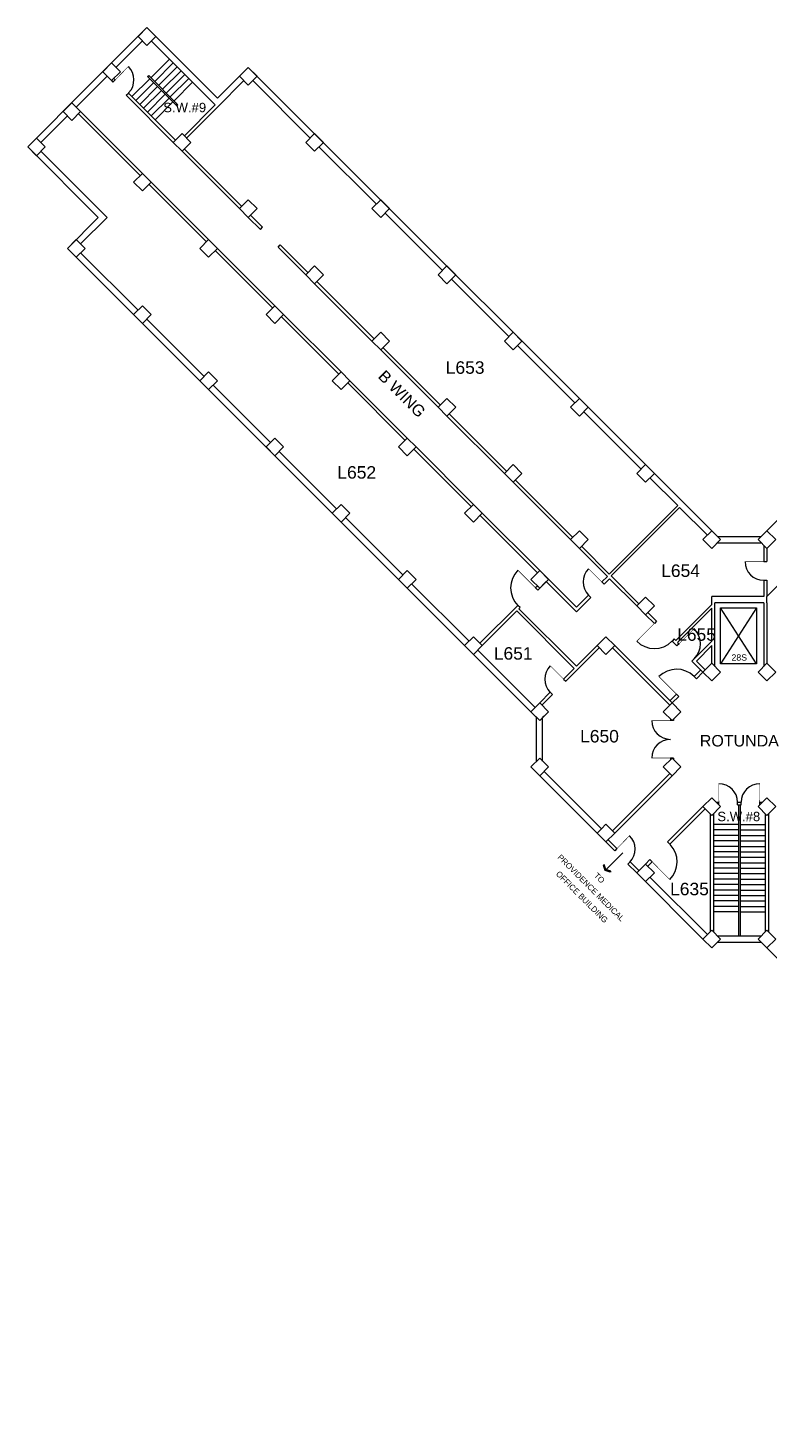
# Model space of a CAD drawing. Header units: inches. Extents: x -3235 to 3296, y 72 to 2924.
# Drawn here: x -3235 to -1809, y 264 to 2924 of the extents above; entities that cross this region are included whole.
import ezdxf
from ezdxf.enums import TextEntityAlignment as Align

# ---------------------------------------------------------------- set-up
doc = ezdxf.new("R2010")
doc.units = ezdxf.units.IN
doc.header["$LTSCALE"] = 48
doc.header["$MEASUREMENT"] = 0
doc.linetypes.add('CENTER2', pattern=[1.125, 0.75, -0.125, 0.125, -0.125])
doc.layers.get('0').update_dxf_attribs({"linetype": 'CONTINUOUS'})
for name, color, linetype in [('A-ANNO-ROOM', 4, 'CONTINUOUS'), ('A-ANNO-TEXT', 4, 'CONTINUOUS'), ('A-COLS', 5, 'CONTINUOUS'), ('A-DOOR', 2, 'CONTINUOUS'), ('A-FENCE', 2, 'CENTER2'), ('A-FLOR-EVTR', 1, 'CONTINUOUS'), ('A-FLOR-STRS', 2, 'CONTINUOUS'), ('A-WALL-FULL', 6, 'CONTINUOUS')]:
    doc.layers.add(name, color=color, linetype=linetype)
doc.styles.add('ARIAL', font='arial.ttf')

# ---------------------------------------------------------------- blocks, each defined once
blk = doc.blocks.new('ARROW')
for p, q in [((0, 0), (47.9, 0)), ((41, 9), (45.5, 0)), ((41, 9), (43.2, 9)), ((45.5, 0), (41, -9)), ((43.2, 9), (47.7, 0)), ((47.7, 0), (43.2, -9)), ((41, -9), (43.2, -9))]:
    blk.add_line(p, q)
for points in [[(41, 9), (45.5, 0), (43.2, 9), (47.7, 0)], [(41, -9), (45.5, 0), (43.2, -9), (47.7, 0)]]:
    blk.add_solid(points)

msp = doc.modelspace()

# ---------------------------------------------------------------- linework, layer by layer
at = {"layer": 'A-COLS'}
for p, q in [((-2140.6, 1375.8), (-2132.1, 1384.3)), ((-2123.6, 1358.9), (-2140.6, 1375.8)), ((-1814.1, 1155.2), (-1831, 1172.2))]:
    msp.add_line(p, q, dxfattribs=at)
for points in [[(-3006.1, 2890.3), (-3023.1, 2907.3), (-3006.1, 2924.3), (-2989.1, 2907.3)], [(-3074, 2822.4), (-3091, 2839.4), (-3074, 2856.4), (-3057, 2839.4)], [(-2811, 2814), (-2827.9, 2830.9), (-2811, 2847.9), (-2794, 2830.9)], [(-3133.4, 2763), (-3150.4, 2780), (-3167.3, 2763), (-3150.4, 2746.1)], [(-2938.2, 2686.7), (-2955.2, 2703.6), (-2938.2, 2720.6), (-2921.3, 2703.6)], [(-2683.7, 2686.7), (-2700.6, 2703.6), (-2683.7, 2720.6), (-2666.7, 2703.6)], [(-3201.3, 2695.2), (-3218.2, 2712.1), (-3235.2, 2695.2), (-3218.2, 2678.2)], [(-2997.6, 2627.3), (-3014.6, 2644.2), (-3031.6, 2627.3), (-3014.6, 2610.3)], [(-2811, 2559.4), (-2827.9, 2576.4), (-2811, 2593.3), (-2794, 2576.4)], [(-2556.4, 2559.4), (-2573.4, 2576.4), (-2556.4, 2593.3), (-2539.4, 2576.4)], [(-3124.9, 2500), (-3141.9, 2517), (-3158.9, 2500), (-3141.9, 2483)], [(-2870.4, 2500), (-2887.3, 2517), (-2904.3, 2500), (-2887.3, 2483)], [(-2683.7, 2432.1), (-2700.6, 2449.1), (-2683.7, 2466.1), (-2666.7, 2449.1)], [(-2429.1, 2432.1), (-2446.1, 2449.1), (-2429.1, 2466.1), (-2412.1, 2449.1)], [(-2997.6, 2372.7), (-3014.6, 2389.7), (-3031.6, 2372.7), (-3014.6, 2355.7)], [(-2743.1, 2372.7), (-2760, 2389.7), (-2777, 2372.7), (-2760, 2355.7)], [(-2556.4, 2304.8), (-2573.4, 2321.8), (-2556.4, 2338.8), (-2539.4, 2321.8)], [(-2301.8, 2304.8), (-2318.8, 2321.8), (-2301.8, 2338.8), (-2284.9, 2321.8)], [(-2870.4, 2245.4), (-2887.3, 2262.4), (-2904.3, 2245.4), (-2887.3, 2228.5)], [(-2615.8, 2245.4), (-2632.8, 2262.4), (-2649.7, 2245.4), (-2632.8, 2228.5)], [(-2429.1, 2177.6), (-2446.1, 2194.5), (-2429.1, 2211.5), (-2412.1, 2194.5)], [(-2174.6, 2177.6), (-2191.5, 2194.5), (-2174.6, 2211.5), (-2157.6, 2194.5)], [(-2743.1, 2118.2), (-2760, 2135.1), (-2777, 2118.2), (-2760, 2101.2)], [(-2488.5, 2118.2), (-2505.5, 2135.1), (-2522.5, 2118.2), (-2505.5, 2101.2)], [(-2301.8, 2050.3), (-2318.8, 2067.2), (-2301.8, 2084.2), (-2284.9, 2067.2)], [(-2047.3, 2050.3), (-2064.2, 2067.2), (-2047.3, 2084.2), (-2030.3, 2067.2)], [(-2615.8, 1990.9), (-2632.8, 2007.9), (-2649.7, 1990.9), (-2632.8, 1973.9)], [(-2361.2, 1990.9), (-2378.2, 2007.9), (-2395.2, 1990.9), (-2378.2, 1973.9)], [(-2174.6, 1923), (-2191.5, 1940), (-2174.6, 1956.9), (-2157.6, 1940)], [(-1920, 1923), (-1937, 1940), (-1920, 1956.9), (-1903, 1940)], [(-1814.1, 1923), (-1797.1, 1940), (-1814.1, 1956.9), (-1831, 1940)], [(-2488.5, 1863.6), (-2505.5, 1880.6), (-2522.5, 1863.6), (-2505.5, 1846.6)], [(-2234, 1863.6), (-2250.9, 1880.6), (-2267.9, 1863.6), (-2250.9, 1846.6)], [(-2047.3, 1795.7), (-2064.2, 1812.7), (-2047.3, 1829.7), (-2030.3, 1812.7)], [(-2361.2, 1736.3), (-2378.2, 1753.3), (-2395.2, 1736.3), (-2378.2, 1719.4)], [(-2106.7, 1736.3), (-2123.6, 1753.3), (-2140.6, 1736.3), (-2123.6, 1719.4)], [(-1920, 1668.4), (-1937, 1685.4), (-1920, 1702.4), (-1903, 1685.4)], [(-1814.1, 1668.4), (-1797.1, 1685.4), (-1814.1, 1702.4), (-1831, 1685.4)], [(-2234, 1609), (-2250.9, 1626), (-2267.9, 1609), (-2250.9, 1592.1)], [(-1979.4, 1609), (-1996.4, 1626), (-2013.3, 1609), (-1996.4, 1592.1)], [(-2234, 1503.1), (-2250.9, 1520.1), (-2267.9, 1503.1), (-2250.9, 1486.1)], [(-1996.4, 1520.1), (-1979.4, 1503.1), (-1996.4, 1486.1), (-2013.3, 1503.1)], [(-1920, 1443.7), (-1903, 1426.7), (-1920, 1409.8), (-1937, 1426.7)], [(-1814.1, 1443.7), (-1797.1, 1426.7), (-1814.1, 1409.8), (-1831, 1426.7)], [(-2064.2, 1299.5), (-2047.3, 1316.4), (-2030.3, 1299.5), (-2047.3, 1282.5)], [(-1920, 1189.1), (-1903, 1172.2), (-1920, 1155.2), (-1937, 1172.2)]]:
    msp.add_lwpolyline(points, close=True, dxfattribs=at)
for points in [[(-2132.1, 1384.3), (-2123.6, 1392.8), (-2106.7, 1375.8), (-2123.6, 1358.9)], [(-1831, 1172.2), (-1814.1, 1189.1)], [(-1814.1, 1189.1), (-1797.1, 1172.2), (-1814.1, 1155.2)]]:
    msp.add_lwpolyline(points, dxfattribs=at)
at = {"layer": 'A-DOOR', "const_width": 1}
for points in [[(-3066.9, 2823.9), (-3041.7, 2849.5)], [(-1820.1, 1897.8), (-1856.1, 1897.8)], [(-2258.8, 1847.3), (-2292.7, 1881.2)], [(-2131.4, 1858.7), (-2156.9, 1884.1)], [(-2030.3, 1778.8), (-2064.2, 1744.8)], [(-1953.9, 1768.9), (-1982.9, 1739.9)], [(-2205, 1671.9), (-2230.5, 1697.4)], [(-1987.8, 1642.9), (-2021.7, 1676.8)], [(-1999.4, 1592.1), (-2035.4, 1592.1)], [(-1999.4, 1520.1), (-2035.4, 1520.1)], [(-1906.3, 1436), (-1906.5, 1472)], [(-1827.8, 1436), (-1827.5, 1472)], [(-2102.4, 1346.1), (-2077.2, 1371.8)], [(-2034.6, 1320.7), (-2000.9, 1286.5)]]:
    msp.add_lwpolyline(points, dxfattribs=at)
at = {"layer": 'A-DOOR'}
for centre, radius, start, end in [((-3066.9, 2823.9), 36, 315.8666, 45.4344), ((-1820.1, 1897.8), 36, 180, 270), ((-2258.8, 1847.3), 48, 135, 224.5677), ((-2131.4, 1858.7), 36, 135, 225), ((-1982.9, 1739.9), 41, 315, 45), ((-2030.3, 1778.8), 48, 225, 314.5677), ((-2205, 1671.9), 36, 135, 225), ((-1987.8, 1642.9), 48, 45.4323, 135), ((-1999.4, 1592.1), 36, 180, 270), ((-1999.4, 1520.1), 36, 90, 180), ((-1906.3, 1434.7), 36, 0.8666, 90.4344), ((-1827.8, 1434.7), 36, 89.5656, 179.1334), ((-2103.3, 1345.2), 36, 315.8666, 45.4344), ((-2034.6, 1320.7), 48, 314.5656, 44.1334)]:
    msp.add_arc(centre, radius, start, end, dxfattribs=at)
at = {"layer": 'A-FENCE'}
msp.add_line((-1814.1, 1830.7), (-1241.8, 2402.9), dxfattribs=at)
at = {"layer": 'A-FLOR-EVTR'}
for p, q in [((-1834.2, 1701), (-1903.2, 1809)), ((-1834.2, 1809), (-1903.2, 1701))]:
    msp.add_line(p, q, dxfattribs=at)
msp.add_lwpolyline([(-1903.2, 1809), (-1834.2, 1809), (-1834.2, 1701), (-1903.2, 1701), (-1903.2, 1809)], dxfattribs=at)
at = {"layer": 'A-FLOR-STRS'}
for p, q in [((-2998.4, 2828.1), (-2962.6, 2863.8)), ((-2990.9, 2820.7), (-2955.2, 2856.4)), ((-2983.5, 2813.2), (-2947.8, 2849)), ((-3000.5, 2826), (-3034.8, 2791.7)), ((-3004.8, 2830.2), (-3002.6, 2832.4)), ((-3004.8, 2830.2), (-2948.5, 2774)), ((-3002.6, 2832.4), (-2946.4, 2776.1)), ((-2976.1, 2805.8), (-2940.4, 2841.5)), ((-2968.7, 2798.4), (-2932.9, 2834.1)), ((-2961.2, 2791), (-2925.5, 2826.7)), ((-2993.1, 2818.5), (-3027.3, 2784.3)), ((-2985.6, 2811.1), (-3019.9, 2776.8)), ((-2978.2, 2803.7), (-3012.5, 2769.4)), ((-2970.8, 2796.3), (-3005.1, 2762)), ((-2953.8, 2783.5), (-2918.1, 2819.3)), ((-2963.4, 2788.8), (-2997.6, 2754.6)), ((-2955.9, 2781.4), (-2990.2, 2747.1)), ((-2948.5, 2774), (-2946.4, 2776.1)), ((-1868.5, 1430), (-1868.5, 1178.2)), ((-1865.5, 1430), (-1865.5, 1178.2)), ((-1868.5, 1392.4), (-1917, 1392.4)), ((-1865.5, 1392.4), (-1817.1, 1392.4)), ((-1868.5, 1381.9), (-1917, 1381.9)), ((-1868.5, 1371.4), (-1917, 1371.4)), ((-1868.5, 1360.9), (-1917, 1360.9)), ((-1865.5, 1381.9), (-1817.1, 1381.9)), ((-1865.5, 1371.4), (-1817.1, 1371.4)), ((-1865.5, 1360.9), (-1817.1, 1360.9)), ((-1868.5, 1350.4), (-1917, 1350.4)), ((-1868.5, 1339.9), (-1917, 1339.9)), ((-1865.5, 1350.4), (-1817.1, 1350.4)), ((-1865.5, 1339.9), (-1817.1, 1339.9)), ((-1868.5, 1329.4), (-1917, 1329.4)), ((-1868.5, 1318.9), (-1917, 1318.9)), ((-1868.5, 1308.4), (-1917, 1308.4)), ((-1865.5, 1329.4), (-1817.1, 1329.4)), ((-1865.5, 1318.9), (-1817.1, 1318.9)), ((-1865.5, 1308.4), (-1817.1, 1308.4)), ((-1868.5, 1297.9), (-1917, 1297.9)), ((-1868.5, 1287.4), (-1917, 1287.4)), ((-1868.5, 1276.9), (-1917, 1276.9)), ((-1865.5, 1297.9), (-1817.1, 1297.9)), ((-1865.5, 1287.4), (-1817.1, 1287.4)), ((-1865.5, 1276.9), (-1817.1, 1276.9)), ((-1868.5, 1266.4), (-1917, 1266.4)), ((-1868.5, 1255.9), (-1917, 1255.9)), ((-1865.5, 1266.4), (-1817.1, 1266.4)), ((-1865.5, 1255.9), (-1817.1, 1255.9)), ((-1868.5, 1245.4), (-1917, 1245.4)), ((-1868.5, 1234.9), (-1917, 1234.9)), ((-1868.5, 1224.4), (-1917, 1224.4)), ((-1865.5, 1245.4), (-1817.1, 1245.4)), ((-1865.5, 1234.9), (-1817.1, 1234.9)), ((-1865.5, 1224.4), (-1817.1, 1224.4))]:
    msp.add_line(p, q, dxfattribs=at)
at = {"layer": 'A-WALL-FULL'}
for p, q in [((-3006.1, 2924.3), (-3120.7, 2809.7)), ((-2870.4, 2788.5), (-3006.1, 2924.3)), ((-3014.6, 2898.8), (-3065.5, 2847.9)), ((-2874.6, 2775.8), (-2997.6, 2898.8)), ((-2811, 2847.9), (-2870.4, 2788.5)), ((-1909, 1946), (-2811, 2847.9)), ((-1825, 1946), (-923.1, 2847.9)), ((-3082.5, 2830.9), (-3112.2, 2801.2)), ((-3074, 2822.4), (-3071.2, 2819.6)), ((-3071.2, 2819.6), (-3066.9, 2823.9)), ((-3069.8, 2826.7), (-3066.9, 2823.9)), ((-2819.4, 2822.4), (-2870.4, 2771.5)), ((-2692.2, 2712.1), (-2802.5, 2822.4)), ((-3235.2, 2695.2), (-3120.7, 2809.7)), ((-3141.9, 2771.5), (-3112.2, 2801.2)), ((-3045.7, 2794.2), (-3041.5, 2798.4)), ((-3045.7, 2794.2), (-2955.2, 2703.6)), ((-3041.5, 2798.4), (-2951, 2707.9)), ((-2874.6, 2775.8), (-2934, 2716.4)), ((-2870.4, 2771.5), (-2929.7, 2712.1)), ((-3209.8, 2703.6), (-3158.9, 2754.6)), ((-3137.6, 2758.8), (-3018.8, 2640)), ((-3133.4, 2763), (-3014.6, 2644.2)), ((-3099.5, 2559.4), (-3235.2, 2695.2)), ((-3082.5, 2559.4), (-3209.8, 2686.7)), ((-2938.2, 2686.7), (-2827.9, 2576.4)), ((-2934, 2690.9), (-2823.7, 2580.6)), ((-2564.9, 2584.9), (-2675.2, 2695.2)), ((-3001.9, 2623), (-2891.6, 2512.7)), ((-2997.6, 2627.3), (-2887.3, 2517)), ((-3158.9, 2500), (-3099.5, 2559.4)), ((-3133.4, 2508.5), (-3082.5, 2559.4)), ((-2811, 2559.4), (-2787.9, 2536.3)), ((-2806.7, 2563.6), (-2783.6, 2540.6)), ((-2437.6, 2457.6), (-2547.9, 2567.9)), ((-2787.9, 2536.3), (-2783.6, 2540.6)), ((-2753.9, 2502.4), (-2749.7, 2506.6)), ((-2753.9, 2502.4), (-2700.6, 2449.1)), ((-2749.7, 2506.6), (-2696.4, 2453.3)), ((-2257.2, 1598.4), (-3158.9, 2500)), ((-3023.1, 2381.2), (-3133.4, 2491.5)), ((-2874.6, 2495.8), (-2764.3, 2385.4)), ((-2870.4, 2500), (-2760, 2389.7)), ((-2683.7, 2432.1), (-2573.4, 2321.8)), ((-2679.4, 2436.4), (-2569.1, 2326.1)), ((-2310.3, 2330.3), (-2420.6, 2440.6)), ((-2747.3, 2368.5), (-2637, 2258.2)), ((-2743.1, 2372.7), (-2632.8, 2262.4)), ((-2895.8, 2253.9), (-3006.1, 2364.2)), ((-2556.4, 2304.8), (-2446.1, 2194.5)), ((-2552.2, 2309.1), (-2441.8, 2198.8)), ((-2183, 2203), (-2293.4, 2313.3)), ((-2768.5, 2126.6), (-2878.8, 2237)), ((-2620, 2241.2), (-2509.7, 2130.9)), ((-2615.8, 2245.4), (-2505.5, 2135.1)), ((-2424.9, 2181.8), (-2314.6, 2071.5)), ((-2055.8, 2075.7), (-2166.1, 2186)), ((-2429.1, 2177.6), (-2318.8, 2067.2)), ((-2641.2, 1999.4), (-2751.6, 2109.7)), ((-2492.8, 2113.9), (-2382.4, 2003.6)), ((-2488.5, 2118.2), (-2378.2, 2007.9)), ((-2301.8, 2050.3), (-2191.5, 1940)), ((-2297.6, 2054.5), (-2187.3, 1944.2)), ((-1985.5, 2005.5), (-2038.8, 2058.8)), ((-2117, 1873.9), (-1985.5, 2005.5)), ((-2113.3, 1870.2), (-1981.8, 2001.8)), ((-1928.5, 1948.5), (-1981.8, 2001.8)), ((-2514, 1872.1), (-2624.3, 1982.4)), ((-2365.5, 1986.6), (-2255.2, 1876.3)), ((-2361.2, 1990.9), (-2250.9, 1880.6)), ((-1909, 1946), (-1825, 1946)), ((-2174.6, 1923), (-2120.8, 1869.3)), ((-2170.3, 1927.2), (-2117, 1873.9)), ((-1909, 1934), (-1825, 1934)), ((-1820.1, 1929), (-1820.1, 1897.8)), ((-1814.1, 1923), (-1814.1, 1897.8)), ((-1820.1, 1897.8), (-1814.1, 1897.8)), ((-2250.9, 1880.6), (-2180.2, 1809.9)), ((-2120.8, 1869.3), (-2131.4, 1858.7)), ((-2116.6, 1865), (-2127.2, 1854.4)), ((-2116.6, 1865), (-2064.2, 1812.7)), ((-2113.3, 1870.2), (-2060, 1816.9)), ((-2386.7, 1744.8), (-2497, 1855.1)), ((-2255.2, 1850.9), (-2258.8, 1847.3)), ((-2254.5, 1843), (-2258.8, 1847.3)), ((-2238.2, 1859.4), (-2254.5, 1843)), ((-2238.2, 1859.4), (-2180.2, 1801.4)), ((-2131.4, 1858.7), (-2127.2, 1854.4)), ((-1820.1, 1861.8), (-1814.1, 1861.8)), ((-1820.1, 1861.8), (-1820.1, 1830.7)), ((-1814.1, 1861.8), (-1814.1, 1830.7)), ((-2293, 1813.6), (-2365.7, 1740.8)), ((-2288.5, 1809.6), (-2293, 1813.6)), ((-2288.5, 1809.6), (-2290.9, 1807.2)), ((-2156.9, 1833.2), (-2180.2, 1809.9)), ((-2152.6, 1829), (-2180.2, 1801.4)), ((-2156.9, 1833.2), (-2152.6, 1829)), ((-1920, 1815.5), (-1989.3, 1746.2)), ((-1820.1, 1830.7), (-1920, 1830.7)), ((-1920, 1818.7), (-1920, 1830.7)), ((-1920, 1815.5), (-1920, 1823.3)), ((-1914, 1696.4), (-1914, 1818.7)), ((-1820.1, 1818.7), (-1914, 1818.7)), ((-1820.1, 1818.7), (-1820.1, 1696.4)), ((-1814.1, 1818.7), (-1814.1, 1830.7)), ((-1814.1, 1818.7), (-1814.1, 1702.4)), ((-2295.1, 1803), (-2361.5, 1736.6)), ((-2295.1, 1803), (-2184.5, 1692.4)), ((-2290.9, 1807.2), (-2180.3, 1696.6)), ((-2047.3, 1795.7), (-2030.3, 1778.8)), ((-2043, 1800), (-2026.1, 1783)), ((-2026.1, 1783), (-2030.3, 1778.8)), ((-1920, 1808.1), (-1985.6, 1742.5)), ((-1920, 1744.8), (-1920, 1808.1)), ((-2378.2, 1753.3), (-2361.2, 1736.3)), ((-2136.4, 1732.1), (-2200.8, 1667.7)), ((-2140.6, 1736.3), (-2180.3, 1696.6)), ((-2110.9, 1732.1), (-2000.6, 1621.8)), ((-2106.7, 1736.3), (-1996.4, 1626)), ((-1992.1, 1749.1), (-1996.4, 1744.8)), ((-1996.4, 1744.8), (-1987.2, 1735.6)), ((-1992.1, 1749.1), (-1989.3, 1746.2)), ((-1982.9, 1739.9), (-1987.2, 1735.6)), ((-1985.6, 1742.5), (-1982.9, 1739.9)), ((-1920, 1744.8), (-1958.2, 1706.6)), ((-1920, 1736.3), (-1949.7, 1706.6)), ((-1920, 1702.4), (-1920, 1736.3)), ((-2259.4, 1617.5), (-2369.7, 1727.8)), ((-1958.2, 1706.6), (-1937, 1685.4)), ((-1949.7, 1706.6), (-1932.7, 1689.7)), ((-2184.5, 1692.4), (-2205, 1671.9)), ((-1954.1, 1677.1), (-1949.7, 1672.7)), ((-1941.2, 1689.7), (-1953.9, 1676.9)), ((-1937, 1685.4), (-1949.7, 1672.7)), ((-2205, 1671.9), (-2200.8, 1667.7)), ((-2230.5, 1646.5), (-2250.9, 1626)), ((-2250.9, 1626), (-2234, 1609)), ((-2226.2, 1642.2), (-2246.7, 1621.8)), ((-2230.5, 1646.5), (-2226.2, 1642.2)), ((-1987.8, 1642.9), (-2000.6, 1630.3)), ((-1983.6, 1638.7), (-1996.4, 1626)), ((-1987.8, 1642.9), (-1983.6, 1638.7)), ((-2257.2, 1513.8), (-2257.2, 1598.4)), ((-2242.4, 1600.6), (-2245.2, 1597.8)), ((-2245.2, 1514.4), (-2245.2, 1597.8)), ((-1999.4, 1595.1), (-1999.4, 1592.1)), ((-1993.4, 1592.1), (-1999.4, 1592.1)), ((-1993.4, 1595.1), (-1993.4, 1592.1)), ((-1993.4, 1520.1), (-1999.4, 1520.1)), ((-1999.4, 1520.1), (-1999.4, 1517.1)), ((-1993.4, 1520.1), (-1993.4, 1517.1)), ((-2242.4, 1494.6), (-2250.9, 1486.1)), ((-2132.1, 1384.3), (-2242.4, 1494.6)), ((-2110.9, 1380.1), (-2000.6, 1490.4)), ((-2140.6, 1375.8), (-2250.9, 1486.1)), ((-2106.7, 1375.8), (-1996.4, 1486.1)), ((-2004.9, 1358.9), (-1937, 1426.7)), ((-2000.6, 1354.6), (-1932.7, 1422.5)), ((-1923, 1412.8), (-1923, 1186.1)), ((-1917, 1412.8), (-1917, 1186.1)), ((-1911.5, 1435.2), (-1906.3, 1435.2)), ((-1906.3, 1430), (-1906.3, 1436)), ((-1870.3, 1430), (-1870.3, 1436)), ((-1870.3, 1435.2), (-1863.8, 1435.2)), ((-1870.3, 1430), (-1863.8, 1430)), ((-1863.8, 1430), (-1863.8, 1436)), ((-1827.8, 1430), (-1827.8, 1436)), ((-1827.8, 1435.2), (-1822.5, 1435.2)), ((-1817.1, 1412.8), (-1817.1, 1186.1)), ((-1811.1, 1412.8), (-1811.1, 1186.1)), ((-2123.6, 1358.9), (-2106.7, 1341.9)), ((-2119.4, 1363.1), (-2102.4, 1346.1)), ((-2004.9, 1358.9), (-2000.6, 1354.6)), ((-2102.4, 1346.1), (-2106.7, 1341.9)), ((-2077, 1320.7), (-2081.2, 1316.4)), ((-2081.2, 1316.4), (-2064.2, 1299.5)), ((-2077, 1320.7), (-2060, 1303.7)), ((-2047.3, 1316.4), (-2038.8, 1324.9)), ((-2043, 1312.2), (-2034.6, 1320.7)), ((-2038.8, 1324.9), (-2034.6, 1320.7)), ((-1937, 1172.2), (-2064.2, 1299.5)), ((-1928.5, 1180.7), (-2038.8, 1291)), ((-1909, 1178.2), (-1825, 1178.2)), ((-1909, 1166.2), (-1825, 1166.2)), ((-1814.1, 1155.2), (-923.1, 264.3))]:
    msp.add_line(p, q, dxfattribs=at)

# ---------------------------------------------------------------- block references
at = {"layer": 'A-ANNO-TEXT', "rotation": 225}
msp.add_blockref('ARROW', (-2091.3, 1337.9), dxfattribs=at)

# ---------------------------------------------------------------- texts
at = {"layer": 'A-ANNO-ROOM', "style": 'ARIAL'}
for s, height, p in [('S.W.#9', 18, (-2933.3, 2761.8)), ('L653', 24, (-2394.2, 2258.9)), ('L652', 24, (-2602.6, 2057.3)), ('L654', 24, (-1980, 1868.3)), ('L655', 24, (-1949.3, 1745.6)), ('L651', 24, (-2301.8, 1709.3)), ('L650', 24, (-2135.9, 1550.1)), ('S.W.#8', 18, (-1868.1, 1398.8)), ('L635', 24, (-1962.9, 1256.4))]:
    msp.add_text(s, height=height, dxfattribs=at).set_placement(p, align=Align.CENTER)
at = {"layer": 'A-ANNO-TEXT', "style": 'ARIAL'}
for s, height, p in [('B WING', 22, (-2523.4, 2212.5)), ('PROVIDENCE MEDICAL', 11, (-2156, 1266.8)), ('OFFICE BUILDING', 11, (-2173.5, 1249.3)), ('TO ', 11, (-2138.5, 1284.3))]:
    msp.add_text(s, height=height, rotation=315, dxfattribs=at).set_placement(p, align=Align.CENTER)
msp.add_text('ROTUNDA', height=22, dxfattribs=at).set_placement((-1867, 1542.4), align=Align.CENTER)
at = {"layer": 'A-ANNO-TEXT', "insert": (-1867.2, 1713.4), "char_height": 12, "width": 38.515, "attachment_point": 5, "style": 'ARIAL'}
msp.add_mtext('28S', dxfattribs=at)

doc.saveas('drawing.dxf')
